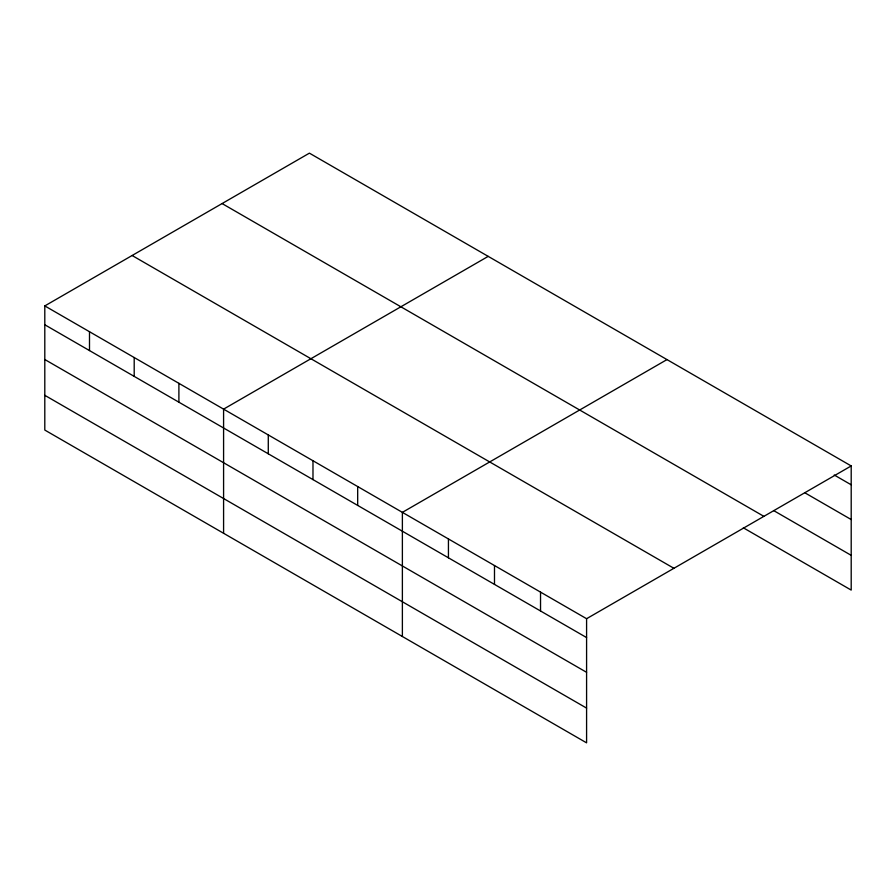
<?xml version="1.0" encoding="UTF-8"?>
<svg xmlns="http://www.w3.org/2000/svg" width="896" height="896" viewBox="0 0 896 896"><rect width="100%" height="100%" fill="white"/><g stroke="black" fill="none" stroke-linecap="round" stroke-linejoin="round"><path stroke-width="1.34" d="M586.589 672.314L586.589 618.71L44.8 305.917L44.8 430.058L586.589 742.851L586.589 672.314L44.8 359.509M743.344 527.811L851.2 590.083L851.2 465.942L309.411 153.149L44.8 305.917M488.197 256.368L223.586 409.136L223.586 533.277M666.994 359.587L402.382 512.366L402.382 636.507M586.589 618.71L851.2 465.942M834.232 475.003L851.2 484.803M805.146 492.957L851.2 519.546M773.64 510.563L851.2 555.341M222.085 203.56L763.874 516.354M132.126 255.506L673.915 568.299M44.8 324.766L586.589 637.571M44.8 395.315L586.589 708.109M540.534 592.133L540.534 610.982M494.491 565.544L494.491 584.394M448.437 538.955L448.437 557.805M357.683 486.562L357.683 505.411M312.984 460.757L312.984 479.606M268.285 434.941L268.285 453.802M178.898 383.331L178.898 402.181M134.198 357.526L134.198 376.376M89.499 331.722L89.499 350.571"/></g></svg>
